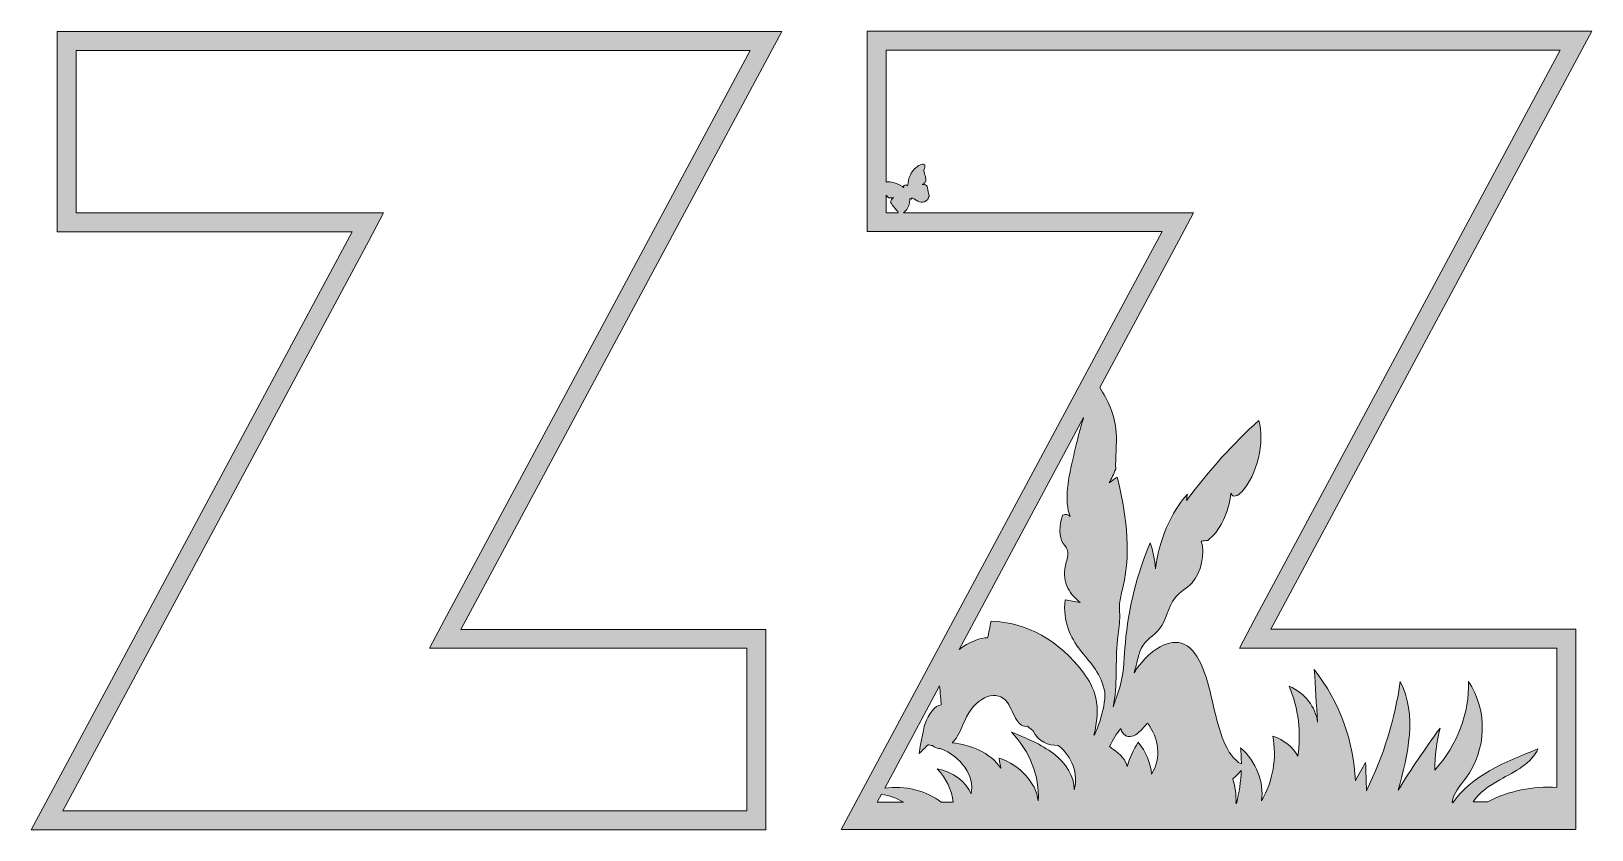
# Model space of a CAD drawing. Header units: millimetres. Extents: x 102 to 872, y -309 to -31.
# Drawn here: x 101.9 to 350.1, y -309 to -182 of the extents above; entities that cross this region are included whole.
import ezdxf

# ---------------------------------------------------------------- set-up
doc = ezdxf.new("R2010")
doc.units = ezdxf.units.MM
doc.header["$MEASUREMENT"] = 0
doc.layers.add('Layer 5', color=7, linetype='Continuous')
doc.layers.add('Layer 6', color=7, linetype='Continuous')

msp = doc.modelspace()

# ---------------------------------------------------------------- hatches: boundary and pattern name
at = {"layer": 'Layer 5'}
h = msp.add_hatch(color=1, dxfattribs=at)
h.dxf.hatch_style = 2
h.paths.add_polyline_path([(350.13, -181.99), (234.88, -181.99), (234.88, -213.86), (281.78, -213.86), (230.73, -308.99), (347.58, -308.99), (347.58, -277.12), (299.08, -277.12)])
edge = h.paths.add_edge_path()
edge.add_spline(control_points=[(237.88, -210.86), (237.88, -210.86), (237.88, -208.05), (237.88, -208.05), (237.95, -208.15), (238.02, -208.24), (238.11, -208.33), (238.37, -208.59), (238.71, -208.55), (239.06, -208.44), (238.84, -208.65), (238.59, -208.91), (238.63, -209.2), (238.65, -209.36), (238.76, -209.5), (238.86, -209.62), (238.86, -209.62), (239.55, -210.45), (239.55, -210.45), (239.6, -210.51), (239.66, -210.58), (239.74, -210.61), (239.78, -210.64), (239.75, -210.85), (239.8, -210.86), (239.8, -210.86), (237.88, -210.86), (237.88, -210.86)], knot_values=[0, 0, 0, 0, 1, 1, 1, 2, 2, 2, 3, 3, 3, 4, 4, 4, 5, 5, 5, 6, 6, 6, 7, 7, 7, 8, 8, 8, 9, 9, 9, 9], degree=3, periodic=1)
edge = h.paths.add_edge_path()
edge.add_spline(control_points=[(236.46, -304.65), (236.46, -304.65), (237.16, -303.35), (237.16, -303.35), (238.41, -303.59), (239.59, -304.04), (240.65, -304.64), (239.24, -304.64), (237.85, -304.65), (236.46, -304.65)], knot_values=[0, 0, 0, 0, 1, 1, 1, 2, 2, 2, 3, 3, 3, 3], degree=3, periodic=1)
edge = h.paths.add_edge_path()
edge.add_spline(control_points=[(251.41, -303.34), (250.61, -301.34), (248.47, -299.77), (245.99, -299.35), (247.47, -300.84), (248.35, -302.72), (248.53, -304.65), (247.9, -304.64), (247.28, -304.64), (246.66, -304.64), (244.31, -302.81), (240.84, -301.95), (237.66, -302.42), (237.66, -302.42), (246.4, -286.14), (246.4, -286.14), (246.48, -287.16), (246.59, -288.5), (246.64, -289.14), (245.65, -289.26), (244.65, -290.63), (244.1, -292.15), (243.73, -293.15), (243.21, -296.41), (243.14, -296.92), (243.62, -296.45), (244.09, -295.98), (244.56, -295.51), (244.79, -295.55), (245.01, -295.59), (245.24, -295.65), (245.62, -295.98), (246.08, -296.12), (246.56, -296.09), (249.73, -297.4), (252, -300.38), (251.41, -303.34)], knot_values=[0, 0, 0, 0, 1, 1, 1, 2, 2, 2, 3, 3, 3, 4, 4, 4, 5, 5, 5, 6, 6, 6, 7, 7, 7, 8, 8, 8, 9, 9, 9, 10, 10, 10, 11, 11, 11, 12, 12, 12, 12], degree=3, periodic=1)
edge = h.paths.add_edge_path()
edge.add_spline(control_points=[(267.79, -302.66), (267.86, -300.47), (266.42, -298.41), (264.49, -296.92), (262.56, -295.44), (260.17, -294.45), (257.82, -293.49), (260.76, -296.54), (262.31, -300.51), (262.08, -304.44), (261.67, -301.47), (259.21, -298.76), (255.89, -297.64), (255.96, -298.18), (256.03, -298.71), (256.11, -299.25), (255.32, -298.06), (254.11, -297.02), (252.69, -296.36), (251.35, -295.73), (249.89, -295.37), (248.37, -295.21), (248.69, -294.91), (249, -294.54), (249.26, -294.09), (249.81, -293.17), (250.19, -292.04), (250.69, -291.06), (252.4, -287.7), (255.62, -286.59), (257.19, -288.81), (257.76, -289.62), (258.11, -290.74), (258.66, -291.58), (259.09, -292.25), (259.71, -292.71), (260.38, -292.57), (260.63, -292.81), (260.93, -293.05), (261.26, -293.27), (262.08, -295.03), (263.61, -295.65), (265.27, -295.61), (267.48, -297.39), (268.52, -300.16), (267.79, -302.66)], knot_values=[0, 0, 0, 0, 1, 1, 1, 2, 2, 2, 3, 3, 3, 4, 4, 4, 5, 5, 5, 6, 6, 6, 7, 7, 7, 8, 8, 8, 9, 9, 9, 10, 10, 10, 11, 11, 11, 12, 12, 12, 13, 13, 13, 14, 14, 14, 15, 15, 15, 15], degree=3, periodic=1)
edge = h.paths.add_edge_path()
edge.add_spline(control_points=[(270.92, -293.99), (271.49, -291.98), (271.62, -289.81), (271.24, -288.07), (270.88, -286.43), (270.11, -285.21), (269.31, -284.12), (265.44, -278.89), (260.25, -275.99), (254.58, -275.87), (254.39, -276.76), (254.21, -277.64), (254.03, -278.52), (252.98, -278.36), (250.96, -279.24), (249.5, -280.36), (249.5, -280.36), (269.3, -243.45), (269.3, -243.45), (269.06, -244.22), (268.83, -244.99), (268.62, -245.77), (268.45, -246.44), (268.29, -247.11), (268.13, -247.77), (267.99, -248.35), (267.85, -248.92), (267.72, -249.5), (266.91, -252.88), (266.11, -256.78), (267.18, -259.2), (266.86, -258.86), (266.41, -258.78), (265.96, -258.99), (265.35, -260.58), (265.39, -262.52), (266.07, -263.51), (266.35, -263.93), (266.74, -264.24), (266.8, -264.89), (266.86, -265.55), (266.56, -266.3), (266.39, -267.01), (265.74, -269.85), (267.33, -271.74), (268.75, -272.86), (267.95, -272.72), (267.16, -272.58), (266.36, -272.45), (265.95, -275.87), (267.25, -278.51), (268.7, -280.38), (270.15, -282.25), (271.86, -283.84), (272.58, -286.67), (273.16, -288.94), (271.1, -294.12), (270.92, -293.99)], knot_values=[0, 0, 0, 0, 1, 1, 1, 2, 2, 2, 3, 3, 3, 4, 4, 4, 5, 5, 5, 6, 6, 6, 7, 7, 7, 8, 8, 8, 9, 9, 9, 10, 10, 10, 11, 11, 11, 12, 12, 12, 13, 13, 13, 14, 14, 14, 15, 15, 15, 16, 16, 16, 17, 17, 17, 18, 18, 18, 19, 19, 19, 19], degree=3, periodic=1)
edge = h.paths.add_edge_path()
edge.add_spline(control_points=[(280.1, -300.21), (279.96, -298.38), (279.22, -296.59), (277.97, -295.08), (277.19, -296.32), (276.6, -297.63), (276.2, -298.98), (276.1, -297.99), (275.04, -296.98), (274.05, -296.26), (273.84, -296.11), (273.63, -295.95), (273.41, -295.8), (273.93, -294.71), (274.53, -293.73), (275.22, -292.92), (275.45, -293.93), (276.2, -294.36), (276.96, -294.16), (277.72, -293.97), (278.47, -293.25), (279.14, -292.42), (279.23, -292.3), (279.33, -292.17), (279.44, -292.05), (281.3, -294.43), (281.7, -297.66), (280.1, -300.21)], knot_values=[0, 0, 0, 0, 1, 1, 1, 2, 2, 2, 3, 3, 3, 4, 4, 4, 5, 5, 5, 6, 6, 6, 7, 7, 7, 8, 8, 8, 9, 9, 9, 9], degree=3, periodic=1)
edge = h.paths.add_edge_path()
edge.add_spline(control_points=[(293.6, -304.84), (293.55, -304.81), (293.57, -304.82), (293.53, -304.79), (293.59, -303.49), (293.42, -302.19), (293.01, -300.94), (293.48, -300.56), (293.94, -300.11), (294.37, -299.59), (294.3, -301.36), (294.04, -303.11), (293.6, -304.84)], knot_values=[0, 0, 0, 0, 1, 1, 1, 2, 2, 2, 3, 3, 3, 4, 4, 4, 4], degree=3, periodic=1)
edge = h.paths.add_edge_path()
edge.add_spline(control_points=[(344.58, -280.12), (344.58, -280.12), (344.58, -302.29), (344.58, -302.29), (340.77, -302.06), (336.83, -302.85), (333.61, -304.57), (332.82, -304.58), (332.04, -304.59), (331.25, -304.6), (332.15, -303.18), (333.84, -302), (335.51, -301.08), (337.9, -299.76), (340.61, -298.43), (341.57, -296.17), (336.35, -298.21), (330.79, -300.53), (328.04, -304.74), (327.98, -304.67), (327.99, -304.68), (327.92, -304.62), (328.1, -303.24), (329.19, -302.04), (330.07, -300.84), (333.44, -296.23), (333.61, -290.13), (330.51, -285.42), (330.69, -290.44), (328.77, -295.51), (325.16, -299.55), (325.14, -297.31), (325.42, -295.06), (326, -292.86), (323.62, -296.07), (321.4, -299.36), (319.35, -302.72), (320.89, -297), (322.39, -290.82), (319.66, -285.43), (318.83, -291.4), (317.02, -297.27), (314.29, -302.83), (314.24, -301.33), (314.19, -299.82), (314.15, -298.32), (313.6, -299.29), (313.06, -300.26), (312.52, -301.23), (312.3, -294.97), (310.02, -288.79), (305.99, -283.52), (306.16, -286.31), (306.33, -289.11), (306.5, -291.9), (306.24, -289.53), (304.5, -287.3), (301.98, -286.18), (303.48, -289.74), (303.96, -293.6), (303.36, -297.35), (302.61, -295.9), (301.15, -294.71), (299.39, -294.12), (300.05, -297.6), (299.42, -301.25), (297.6, -304.44), (298.02, -301.39), (296.76, -298.22), (294.25, -295.99), (294.34, -296.85), (294.39, -297.71), (294.39, -298.57), (291.98, -297.36), (290.83, -293.25), (289.97, -289.41), (289.04, -285.27), (287.96, -280.72), (285.26, -279.51), (282.95, -278.48), (279.95, -280.35), (277.73, -283.45), (277.59, -283.65), (277.46, -283.86), (277.32, -284.07), (277.5, -283.46), (277.68, -282.84), (277.83, -282.22), (278, -281.52), (278.16, -280.8), (278.46, -280.18), (279.18, -278.67), (280.46, -278.29), (281.37, -277.07), (282.38, -275.72), (282.8, -273.56), (283.8, -272.2), (284.62, -271.07), (285.68, -270.71), (286.56, -269.74), (287.98, -268.18), (288.67, -265.01), (288.02, -263.11), (288.36, -263.08), (288.7, -263.04), (289.04, -263), (290.9, -261.61), (292.43, -258.5), (292.74, -255.48), (292.98, -256.31), (293.86, -255.91), (294.46, -255.27), (296.91, -252.67), (298.18, -247.28), (297.15, -243.93), (293.14, -247.55), (289.27, -251.82), (285.66, -256.64), (285.71, -256.3), (285.77, -255.96), (285.82, -255.63), (283.21, -258.42), (281.24, -263.04), (280.74, -267.54), (280.6, -266.04), (280.32, -264.63), (279.9, -263.37), (277.78, -268.35), (276.39, -273.92), (275.94, -279.31), (275.76, -281.44), (275.72, -283.57), (275.21, -285.7), (274.91, -286.99), (274.44, -288.23), (274, -289.48), (274.72, -286.05), (274.3, -282.35), (274.69, -278.76), (274.81, -277.63), (275.02, -276.48), (275.04, -275.37), (275.06, -274.49), (274.96, -273.66), (275.05, -272.76), (275.14, -272), (275.36, -271.25), (275.54, -270.49), (277.05, -264.21), (275.86, -258.27), (274.65, -252.92), (274.23, -253.23), (273.81, -253.53), (273.38, -253.83), (273.72, -253.12), (274.07, -252.4), (274.41, -251.69), (274.33, -249.79), (274.61, -247.73), (274.48, -245.86), (274.28, -242.86), (273.09, -240.67), (271.87, -238.67), (271.87, -238.67), (284.42, -215.28), (284.42, -215.28), (284.42, -215.28), (286.79, -210.86), (286.79, -210.86), (286.79, -210.86), (281.78, -210.86), (281.78, -210.86), (281.78, -210.86), (240.66, -210.86), (240.66, -210.86), (241.04, -210.6), (241.33, -210.12), (241.48, -209.7), (241.57, -209.44), (241.62, -209.18), (241.65, -208.92), (241.66, -208.83), (241.64, -208.69), (241.68, -208.59), (241.7, -208.63), (241.73, -208.66), (241.77, -208.68), (241.83, -208.7), (241.9, -208.69), (241.94, -208.64), (241.96, -208.62), (241.97, -208.6), (241.97, -208.58), (241.98, -208.57), (241.99, -208.55), (241.99, -208.53), (241.99, -208.51), (241.99, -208.5), (241.99, -208.48), (242.15, -208.54), (242.32, -208.67), (242.41, -208.73), (242.72, -208.94), (243.07, -209.13), (243.46, -209.17), (243.64, -209.19), (243.84, -209.18), (244, -209.11), (244.2, -209.03), (244.33, -208.86), (244.51, -208.77), (244.62, -208.71), (244.54, -208.63), (244.56, -208.54), (244.59, -208.44), (244.69, -208.36), (244.72, -208.26), (244.73, -208.2), (244.72, -208.15), (244.71, -208.09), (244.63, -207.7), (244.54, -207.31), (244.46, -206.92), (244.43, -206.77), (244.4, -206.62), (244.29, -206.52), (244.13, -206.37), (243.86, -206.37), (243.63, -206.38), (243.74, -206.38), (244, -206.14), (244.07, -206.04), (244.18, -205.91), (244.22, -205.75), (244.2, -205.59), (244.18, -205.38), (244.17, -205.17), (244.09, -204.97), (244.05, -204.89), (244.03, -204.8), (244.01, -204.72), (243.98, -204.61), (243.97, -204.5), (243.94, -204.4), (243.86, -204.2), (243.91, -204.01), (243.97, -203.82), (244.01, -203.7), (244.05, -203.58), (244.06, -203.46), (244.08, -203.22), (243.94, -203.11), (243.69, -203.14), (243.58, -203.15), (243.47, -203.19), (243.37, -203.23), (242.64, -203.57), (242.07, -204.16), (241.74, -204.85), (241.46, -205.42), (241.44, -206), (241.27, -206.57), (241.2, -206.48), (241.1, -206.43), (240.97, -206.43), (240.82, -206.44), (240.7, -206.55), (240.67, -206.69), (240.66, -206.75), (240.67, -206.81), (240.7, -206.87), (240.63, -206.82), (240.57, -206.77), (240.5, -206.72), (240.03, -206.42), (239.52, -206.18), (238.96, -206.04), (238.66, -205.96), (238.34, -205.93), (238.02, -205.96), (237.97, -205.96), (237.92, -205.97), (237.88, -205.98), (237.88, -205.98), (237.88, -184.99), (237.88, -184.99), (237.88, -184.99), (345.11, -184.99), (345.11, -184.99), (345.11, -184.99), (296.44, -275.7), (296.44, -275.7), (296.44, -275.7), (294.07, -280.12), (294.07, -280.12), (294.07, -280.12), (299.08, -280.12), (299.08, -280.12), (299.08, -280.12), (344.58, -280.12), (344.58, -280.12)], knot_values=[0, 0, 0, 0, 1, 1, 1, 2, 2, 2, 3, 3, 3, 4, 4, 4, 5, 5, 5, 6, 6, 6, 7, 7, 7, 8, 8, 8, 9, 9, 9, 10, 10, 10, 11, 11, 11, 12, 12, 12, 13, 13, 13, 14, 14, 14, 15, 15, 15, 16, 16, 16, 17, 17, 17, 18, 18, 18, 19, 19, 19, 20, 20, 20, 21, 21, 21, 22, 22, 22, 23, 23, 23, 24, 24, 24, 25, 25, 25, 26, 26, 26, 27, 27, 27, 28, 28, 28, 29, 29, 29, 30, 30, 30, 31, 31, 31, 32, 32, 32, 33, 33, 33, 34, 34, 34, 35, 35, 35, 36, 36, 36, 37, 37, 37, 38, 38, 38, 39, 39, 39, 40, 40, 40, 41, 41, 41, 42, 42, 42, 43, 43, 43, 44, 44, 44, 45, 45, 45, 46, 46, 46, 47, 47, 47, 48, 48, 48, 49, 49, 49, 50, 50, 50, 51, 51, 51, 52, 52, 52, 53, 53, 53, 54, 54, 54, 55, 55, 55, 56, 56, 56, 57, 57, 57, 58, 58, 58, 59, 59, 59, 60, 60, 60, 61, 61, 61, 62, 62, 62, 63, 63, 63, 64, 64, 64, 65, 65, 65, 66, 66, 66, 67, 67, 67, 68, 68, 68, 69, 69, 69, 70, 70, 70, 71, 71, 71, 72, 72, 72, 73, 73, 73, 74, 74, 74, 75, 75, 75, 76, 76, 76, 77, 77, 77, 78, 78, 78, 79, 79, 79, 80, 80, 80, 81, 81, 81, 82, 82, 82, 83, 83, 83, 84, 84, 84, 85, 85, 85, 86, 86, 86, 87, 87, 87, 88, 88, 88, 89, 89, 89, 90, 90, 90, 91, 91, 91, 92, 92, 92, 93, 93, 93, 94, 94, 94, 95, 95, 95, 96, 96, 96, 97, 97, 97, 98, 98, 98, 99, 99, 99, 100, 100, 100, 100], degree=3, periodic=1)
at = {"layer": 'Layer 6'}
h = msp.add_hatch(color=2, dxfattribs=at)
h.dxf.hatch_style = 2
h.paths.add_polyline_path([(221.3, -182.04), (106.05, -182.04), (106.05, -213.91), (152.95, -213.91), (101.9, -309.04), (218.75, -309.04), (218.75, -277.16), (170.25, -277.16)])
h.paths.add_polyline_path([(215.75, -280.16), (215.75, -306.04), (106.92, -306.04), (155.59, -215.33), (157.96, -210.91), (152.95, -210.91), (109.05, -210.91), (109.05, -185.04), (216.28, -185.04), (167.61, -275.74), (165.24, -280.16), (170.25, -280.16)])

# ---------------------------------------------------------------- linework, layer by layer
at = {"layer": 'Layer 5', "lineweight": 0}
msp.add_lwpolyline([(350.13, -181.99), (234.88, -181.99), (234.88, -213.86), (281.78, -213.86), (230.73, -308.99), (347.58, -308.99), (347.58, -277.12), (299.08, -277.12), (350.13, -181.99)], dxfattribs=at)
for points, knots in [([(344.58, -280.12), (344.58, -280.12), (344.58, -302.29), (344.58, -302.29), (340.77, -302.06), (336.83, -302.85), (333.61, -304.57), (332.82, -304.58), (332.04, -304.59), (331.25, -304.6), (332.15, -303.18), (333.84, -302), (335.51, -301.08), (337.9, -299.76), (340.61, -298.43), (341.57, -296.17), (336.35, -298.21), (330.79, -300.53), (328.04, -304.74), (327.98, -304.67), (327.99, -304.68), (327.92, -304.62), (328.1, -303.24), (329.19, -302.04), (330.07, -300.84), (333.44, -296.23), (333.61, -290.13), (330.51, -285.42), (330.69, -290.44), (328.77, -295.51), (325.16, -299.55), (325.14, -297.31), (325.42, -295.06), (326, -292.86), (323.62, -296.07), (321.4, -299.36), (319.35, -302.72), (320.89, -297), (322.39, -290.82), (319.66, -285.43), (318.83, -291.4), (317.02, -297.27), (314.29, -302.83), (314.24, -301.33), (314.19, -299.82), (314.15, -298.32), (313.6, -299.29), (313.06, -300.26), (312.52, -301.23), (312.3, -294.97), (310.02, -288.79), (305.99, -283.52), (306.16, -286.31), (306.33, -289.11), (306.5, -291.9), (306.24, -289.53), (304.5, -287.3), (301.98, -286.18), (303.48, -289.74), (303.96, -293.6), (303.36, -297.35), (302.61, -295.9), (301.15, -294.71), (299.39, -294.12), (300.05, -297.6), (299.42, -301.25), (297.6, -304.44), (298.02, -301.39), (296.76, -298.22), (294.25, -295.99), (294.34, -296.85), (294.39, -297.71), (294.39, -298.57), (291.98, -297.36), (290.83, -293.25), (289.97, -289.41), (289.04, -285.27), (287.96, -280.72), (285.26, -279.51), (282.95, -278.48), (279.95, -280.35), (277.73, -283.45), (277.59, -283.65), (277.46, -283.86), (277.32, -284.07), (277.5, -283.46), (277.68, -282.84), (277.83, -282.22), (278, -281.52), (278.16, -280.8), (278.46, -280.18), (279.18, -278.67), (280.46, -278.29), (281.37, -277.07), (282.38, -275.72), (282.8, -273.56), (283.8, -272.2), (284.62, -271.07), (285.68, -270.71), (286.56, -269.74), (287.98, -268.18), (288.67, -265.01), (288.02, -263.11), (288.36, -263.08), (288.7, -263.04), (289.04, -263), (290.9, -261.61), (292.43, -258.5), (292.74, -255.48), (292.98, -256.31), (293.86, -255.91), (294.46, -255.27), (296.91, -252.67), (298.18, -247.28), (297.15, -243.93), (293.14, -247.55), (289.27, -251.82), (285.66, -256.64), (285.71, -256.3), (285.77, -255.96), (285.82, -255.63), (283.21, -258.42), (281.24, -263.04), (280.74, -267.54), (280.6, -266.04), (280.32, -264.63), (279.9, -263.37), (277.78, -268.35), (276.39, -273.92), (275.94, -279.31), (275.76, -281.44), (275.72, -283.57), (275.21, -285.7), (274.91, -286.99), (274.44, -288.23), (274, -289.48), (274.72, -286.05), (274.3, -282.35), (274.69, -278.76), (274.81, -277.63), (275.02, -276.48), (275.04, -275.37), (275.06, -274.49), (274.96, -273.66), (275.05, -272.76), (275.14, -272), (275.36, -271.25), (275.54, -270.49), (277.05, -264.21), (275.86, -258.27), (274.65, -252.92), (274.23, -253.23), (273.81, -253.53), (273.38, -253.83), (273.72, -253.12), (274.07, -252.4), (274.41, -251.69), (274.33, -249.79), (274.61, -247.73), (274.48, -245.86), (274.28, -242.86), (273.09, -240.67), (271.87, -238.67), (271.87, -238.67), (284.42, -215.28), (284.42, -215.28), (284.42, -215.28), (286.79, -210.86), (286.79, -210.86), (286.79, -210.86), (281.78, -210.86), (281.78, -210.86), (281.78, -210.86), (240.66, -210.86), (240.66, -210.86), (241.04, -210.6), (241.33, -210.12), (241.48, -209.7), (241.57, -209.44), (241.62, -209.18), (241.65, -208.92), (241.66, -208.83), (241.64, -208.69), (241.68, -208.59), (241.7, -208.63), (241.73, -208.66), (241.77, -208.68), (241.83, -208.7), (241.9, -208.69), (241.94, -208.64), (241.96, -208.62), (241.97, -208.6), (241.97, -208.58), (241.98, -208.57), (241.99, -208.55), (241.99, -208.53), (241.99, -208.51), (241.99, -208.5), (241.99, -208.48), (242.15, -208.54), (242.32, -208.67), (242.41, -208.73), (242.72, -208.94), (243.07, -209.13), (243.46, -209.17), (243.64, -209.19), (243.84, -209.18), (244, -209.11), (244.2, -209.03), (244.33, -208.86), (244.51, -208.77), (244.62, -208.71), (244.54, -208.63), (244.56, -208.54), (244.59, -208.44), (244.69, -208.36), (244.72, -208.26), (244.73, -208.2), (244.72, -208.15), (244.71, -208.09), (244.63, -207.7), (244.54, -207.31), (244.46, -206.92), (244.43, -206.77), (244.4, -206.62), (244.29, -206.52), (244.13, -206.37), (243.86, -206.37), (243.63, -206.38), (243.74, -206.38), (244, -206.14), (244.07, -206.04), (244.18, -205.91), (244.22, -205.75), (244.2, -205.59), (244.18, -205.38), (244.17, -205.17), (244.09, -204.97), (244.05, -204.89), (244.03, -204.8), (244.01, -204.72), (243.98, -204.61), (243.97, -204.5), (243.94, -204.4), (243.86, -204.2), (243.91, -204.01), (243.97, -203.82), (244.01, -203.7), (244.05, -203.58), (244.06, -203.46), (244.08, -203.22), (243.94, -203.11), (243.69, -203.14), (243.58, -203.15), (243.47, -203.19), (243.37, -203.23), (242.64, -203.57), (242.07, -204.16), (241.74, -204.85), (241.46, -205.42), (241.44, -206), (241.27, -206.57), (241.2, -206.48), (241.1, -206.43), (240.97, -206.43), (240.82, -206.44), (240.7, -206.55), (240.67, -206.69), (240.66, -206.75), (240.67, -206.81), (240.7, -206.87), (240.63, -206.82), (240.57, -206.77), (240.5, -206.72), (240.03, -206.42), (239.52, -206.18), (238.96, -206.04), (238.66, -205.96), (238.34, -205.93), (238.02, -205.96), (237.97, -205.96), (237.92, -205.97), (237.88, -205.98), (237.88, -205.98), (237.88, -184.99), (237.88, -184.99), (237.88, -184.99), (345.11, -184.99), (345.11, -184.99), (345.11, -184.99), (296.44, -275.7), (296.44, -275.7), (296.44, -275.7), (294.07, -280.12), (294.07, -280.12), (294.07, -280.12), (299.08, -280.12), (299.08, -280.12), (299.08, -280.12), (344.58, -280.12), (344.58, -280.12)], [0, 0, 0, 0, 1, 1, 1, 2, 2, 2, 3, 3, 3, 4, 4, 4, 5, 5, 5, 6, 6, 6, 7, 7, 7, 8, 8, 8, 9, 9, 9, 10, 10, 10, 11, 11, 11, 12, 12, 12, 13, 13, 13, 14, 14, 14, 15, 15, 15, 16, 16, 16, 17, 17, 17, 18, 18, 18, 19, 19, 19, 20, 20, 20, 21, 21, 21, 22, 22, 22, 23, 23, 23, 24, 24, 24, 25, 25, 25, 26, 26, 26, 27, 27, 27, 28, 28, 28, 29, 29, 29, 30, 30, 30, 31, 31, 31, 32, 32, 32, 33, 33, 33, 34, 34, 34, 35, 35, 35, 36, 36, 36, 37, 37, 37, 38, 38, 38, 39, 39, 39, 40, 40, 40, 41, 41, 41, 42, 42, 42, 43, 43, 43, 44, 44, 44, 45, 45, 45, 46, 46, 46, 47, 47, 47, 48, 48, 48, 49, 49, 49, 50, 50, 50, 51, 51, 51, 52, 52, 52, 53, 53, 53, 54, 54, 54, 55, 55, 55, 56, 56, 56, 57, 57, 57, 58, 58, 58, 59, 59, 59, 60, 60, 60, 61, 61, 61, 62, 62, 62, 63, 63, 63, 64, 64, 64, 65, 65, 65, 66, 66, 66, 67, 67, 67, 68, 68, 68, 69, 69, 69, 70, 70, 70, 71, 71, 71, 72, 72, 72, 73, 73, 73, 74, 74, 74, 75, 75, 75, 76, 76, 76, 77, 77, 77, 78, 78, 78, 79, 79, 79, 80, 80, 80, 81, 81, 81, 82, 82, 82, 83, 83, 83, 84, 84, 84, 85, 85, 85, 86, 86, 86, 87, 87, 87, 88, 88, 88, 89, 89, 89, 90, 90, 90, 91, 91, 91, 92, 92, 92, 93, 93, 93, 94, 94, 94, 95, 95, 95, 96, 96, 96, 97, 97, 97, 98, 98, 98, 99, 99, 99, 100, 100, 100, 100]), ([(237.88, -210.86), (237.88, -210.86), (237.88, -208.05), (237.88, -208.05), (237.95, -208.15), (238.02, -208.24), (238.11, -208.33), (238.37, -208.59), (238.71, -208.55), (239.06, -208.44), (238.84, -208.65), (238.59, -208.91), (238.63, -209.2), (238.65, -209.36), (238.76, -209.5), (238.86, -209.62), (238.86, -209.62), (239.55, -210.45), (239.55, -210.45), (239.6, -210.51), (239.66, -210.58), (239.74, -210.61), (239.78, -210.64), (239.75, -210.85), (239.8, -210.86), (239.8, -210.86), (237.88, -210.86), (237.88, -210.86)], [0, 0, 0, 0, 1, 1, 1, 2, 2, 2, 3, 3, 3, 4, 4, 4, 5, 5, 5, 6, 6, 6, 7, 7, 7, 8, 8, 8, 9, 9, 9, 9]), ([(270.92, -293.99), (271.49, -291.98), (271.62, -289.81), (271.24, -288.07), (270.88, -286.43), (270.11, -285.21), (269.31, -284.12), (265.44, -278.89), (260.25, -275.99), (254.58, -275.87), (254.39, -276.76), (254.21, -277.64), (254.03, -278.52), (252.98, -278.36), (250.96, -279.24), (249.5, -280.36), (249.5, -280.36), (269.3, -243.45), (269.3, -243.45), (269.06, -244.22), (268.83, -244.99), (268.62, -245.77), (268.45, -246.44), (268.29, -247.11), (268.13, -247.77), (267.99, -248.35), (267.85, -248.92), (267.72, -249.5), (266.91, -252.88), (266.11, -256.78), (267.18, -259.2), (266.86, -258.86), (266.41, -258.78), (265.96, -258.99), (265.35, -260.58), (265.39, -262.52), (266.07, -263.51), (266.35, -263.93), (266.74, -264.24), (266.8, -264.89), (266.86, -265.55), (266.56, -266.3), (266.39, -267.01), (265.74, -269.85), (267.33, -271.74), (268.75, -272.86), (267.95, -272.72), (267.16, -272.58), (266.36, -272.45), (265.95, -275.87), (267.25, -278.51), (268.7, -280.38), (270.15, -282.25), (271.86, -283.84), (272.58, -286.67), (273.16, -288.94), (271.1, -294.12), (270.92, -293.99)], [0, 0, 0, 0, 1, 1, 1, 2, 2, 2, 3, 3, 3, 4, 4, 4, 5, 5, 5, 6, 6, 6, 7, 7, 7, 8, 8, 8, 9, 9, 9, 10, 10, 10, 11, 11, 11, 12, 12, 12, 13, 13, 13, 14, 14, 14, 15, 15, 15, 16, 16, 16, 17, 17, 17, 18, 18, 18, 19, 19, 19, 19]), ([(251.41, -303.34), (250.61, -301.34), (248.47, -299.77), (245.99, -299.35), (247.47, -300.84), (248.35, -302.72), (248.53, -304.65), (247.9, -304.64), (247.28, -304.64), (246.66, -304.64), (244.31, -302.81), (240.84, -301.95), (237.66, -302.42), (237.66, -302.42), (246.4, -286.14), (246.4, -286.14), (246.48, -287.16), (246.59, -288.5), (246.64, -289.14), (245.65, -289.26), (244.65, -290.63), (244.1, -292.15), (243.73, -293.15), (243.21, -296.41), (243.14, -296.92), (243.62, -296.45), (244.09, -295.98), (244.56, -295.51), (244.79, -295.55), (245.01, -295.59), (245.24, -295.65), (245.62, -295.98), (246.08, -296.12), (246.56, -296.09), (249.73, -297.4), (252, -300.38), (251.41, -303.34)], [0, 0, 0, 0, 1, 1, 1, 2, 2, 2, 3, 3, 3, 4, 4, 4, 5, 5, 5, 6, 6, 6, 7, 7, 7, 8, 8, 8, 9, 9, 9, 10, 10, 10, 11, 11, 11, 12, 12, 12, 12]), ([(267.79, -302.66), (267.86, -300.47), (266.42, -298.41), (264.49, -296.92), (262.56, -295.44), (260.17, -294.45), (257.82, -293.49), (260.76, -296.54), (262.31, -300.51), (262.08, -304.44), (261.67, -301.47), (259.21, -298.76), (255.89, -297.64), (255.96, -298.18), (256.03, -298.71), (256.11, -299.25), (255.32, -298.06), (254.11, -297.02), (252.69, -296.36), (251.35, -295.73), (249.89, -295.37), (248.37, -295.21), (248.69, -294.91), (249, -294.54), (249.26, -294.09), (249.81, -293.17), (250.19, -292.04), (250.69, -291.06), (252.4, -287.7), (255.62, -286.59), (257.19, -288.81), (257.76, -289.62), (258.11, -290.74), (258.66, -291.58), (259.09, -292.25), (259.71, -292.71), (260.38, -292.57), (260.63, -292.81), (260.93, -293.05), (261.26, -293.27), (262.08, -295.03), (263.61, -295.65), (265.27, -295.61), (267.48, -297.39), (268.52, -300.16), (267.79, -302.66)], [0, 0, 0, 0, 1, 1, 1, 2, 2, 2, 3, 3, 3, 4, 4, 4, 5, 5, 5, 6, 6, 6, 7, 7, 7, 8, 8, 8, 9, 9, 9, 10, 10, 10, 11, 11, 11, 12, 12, 12, 13, 13, 13, 14, 14, 14, 15, 15, 15, 15]), ([(280.1, -300.21), (279.96, -298.38), (279.22, -296.59), (277.97, -295.08), (277.19, -296.32), (276.6, -297.63), (276.2, -298.98), (276.1, -297.99), (275.04, -296.98), (274.05, -296.26), (273.84, -296.11), (273.63, -295.95), (273.41, -295.8), (273.93, -294.71), (274.53, -293.73), (275.22, -292.92), (275.45, -293.93), (276.2, -294.36), (276.96, -294.16), (277.72, -293.97), (278.47, -293.25), (279.14, -292.42), (279.23, -292.3), (279.33, -292.17), (279.44, -292.05), (281.3, -294.43), (281.7, -297.66), (280.1, -300.21)], [0, 0, 0, 0, 1, 1, 1, 2, 2, 2, 3, 3, 3, 4, 4, 4, 5, 5, 5, 6, 6, 6, 7, 7, 7, 8, 8, 8, 9, 9, 9, 9]), ([(293.6, -304.84), (293.55, -304.81), (293.57, -304.82), (293.53, -304.79), (293.59, -303.49), (293.42, -302.19), (293.01, -300.94), (293.48, -300.56), (293.94, -300.11), (294.37, -299.59), (294.3, -301.36), (294.04, -303.11), (293.6, -304.84)], [0, 0, 0, 0, 1, 1, 1, 2, 2, 2, 3, 3, 3, 4, 4, 4, 4]), ([(236.46, -304.65), (236.46, -304.65), (237.16, -303.35), (237.16, -303.35), (238.41, -303.59), (239.59, -304.04), (240.65, -304.64), (239.24, -304.64), (237.85, -304.65), (236.46, -304.65)], [0, 0, 0, 0, 1, 1, 1, 2, 2, 2, 3, 3, 3, 3])]:
    msp.add_open_spline(points, degree=3, knots=knots, dxfattribs=at)
at = {"layer": 'Layer 6', "lineweight": 0}
for points in [[(221.3, -182.04), (106.05, -182.04), (106.05, -213.91), (152.95, -213.91), (101.9, -309.04), (218.75, -309.04), (218.75, -277.16), (170.25, -277.16), (221.3, -182.04)], [(215.75, -280.16), (215.75, -306.04), (106.92, -306.04), (155.59, -215.33), (157.96, -210.91), (152.95, -210.91), (109.05, -210.91), (109.05, -185.04), (216.28, -185.04), (167.61, -275.74), (165.24, -280.16), (170.25, -280.16), (215.75, -280.16)]]:
    msp.add_lwpolyline(points, dxfattribs=at)

doc.saveas('drawing.dxf')
